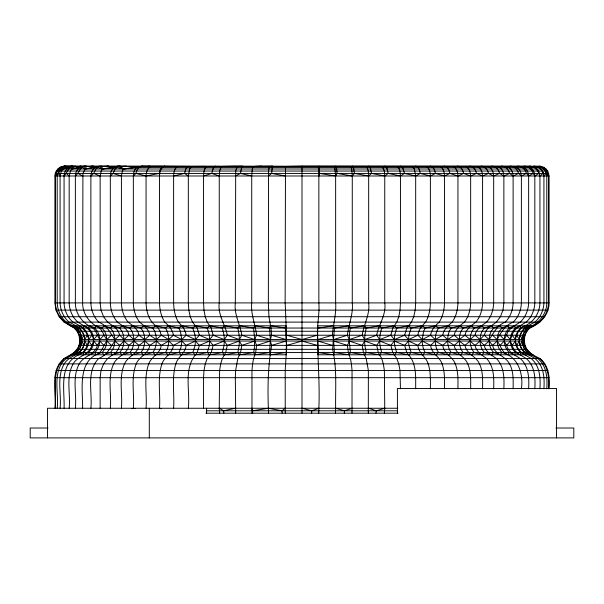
<?xml version="1.0" encoding="UTF-8"?>
<svg xmlns="http://www.w3.org/2000/svg" width="604" height="604" viewBox="0 0 604 604"><rect width="100%" height="100%" fill="white"/><g stroke="black" fill="none" stroke-linecap="round" stroke-linejoin="round"><path stroke-width="0.91" d="M77.606 331.271C82.793 339.086 79.962 351.264 70.895 354.782L286.19 354.782C286.621 337.523 286.009 320.263 285.141 302.906L285.473 167.421L285.639 166.44L302 166.1L529.602 166.1L532.871 166.44L535.167 167.421L538.655 171.045L539.931 175.983L539.931 302.906C539.757 312.63 534.004 321.834 525.057 325.813C521.086 327.647 518.119 331.083 516.76 335.228C513.083 342.498 517.22 352.426 525.057 354.782L524.665 352.562C516.178 345.533 517.938 329.505 528.802 325.813C520.014 334.926 520.014 345.669 528.802 354.782L524.665 352.562M543.532 167.421L547.194 171.045L548.515 175.983L548.515 302.906C548.341 312.789 542.196 321.932 533.106 325.813L317.81 325.813C316.858 353.189 320.082 380.679 318.859 408.251L318.769 413.189M311.709 413.189L311.747 410.811L318.859 408.251M285.745 352.562L270.456 354.782L269.573 352.562L270.35 339.561L271.634 335.228L270.969 328.04L268.931 316.723L268.357 302.906L268.538 171.045L269.354 166.44L285.639 166.44L270.267 166.41M318.255 328.04L333.544 325.813L334.427 328.04C333.997 335.22 333.046 342.302 332.623 349.331C337.168 368.614 335.303 388.614 335.643 408.251L335.462 413.189M269.573 352.562L254.873 354.782L253.559 352.562C255.447 346.862 253.227 340.437 256.625 335.228C255.371 324.378 250.592 314.125 251.725 302.906L251.725 175.983L252.313 168.992L253.219 166.44L272.827 166.1L272.223 167.421L271.657 173.423L268.357 175.983M334.427 328.04L349.127 325.813L350.441 328.04C348.553 333.74 350.773 340.158 347.376 345.375L348.365 352.562L350.411 358.489L351.415 363.88L352.049 370.471L352.004 413.189M55.485 408.251L55.485 377.689L56.557 370.471L59.698 363.88L64.613 358.489L74.654 352.562L77.606 349.331L79.486 345.375L79.486 335.228L80.181 339.561L81.049 335.228C79.086 328.221 71.899 325.548 66.281 322.106C60.717 317.236 57.448 310.29 57.214 302.906L57.214 175.983L58.52 171.045L63.073 166.44L541.765 166.44L64.794 166.1C59.502 166.07 54.873 170.69 54.911 175.983L54.911 302.906L55.991 310.131L59.132 316.723L64.062 322.106L74.654 328.04L77.659 331.271M268.538 413.189L268.357 408.251C267.572 387.164 268.002 366.099 271.634 345.375L286.137 341.041L286.779 345.375L285.209 370.471L285.231 413.189M334.646 166.44L335.643 175.983L335.643 302.906C336.428 313.884 333.212 324.423 332.366 335.228L317.863 339.561C316.171 327.398 319.833 315.167 318.859 302.906L318.859 175.983L318.361 166.44M253.559 352.562L239.501 354.782L237.802 352.562L239.169 345.375L239.35 339.561L241.827 335.228C240.181 324.325 233.884 314.45 235.333 302.906L235.696 171.045L237.312 166.44L253.219 166.44M350.441 328.04L364.499 325.813L366.198 328.04L364.831 335.228L364.65 341.041L362.173 345.375L363.48 352.562L366.198 358.489L368.372 370.471L368.304 413.189M237.802 352.562L224.424 354.782L222.37 352.562L224.061 345.375L224.288 339.561L227.315 335.228C225.277 324.25 217.531 314.827 219.252 302.906L219.252 175.983L219.697 171.045L220.913 167.421L221.706 166.44L242.846 166.1L241.615 167.421L240.468 173.423L235.333 175.983M366.198 328.04L379.576 325.813L381.63 328.04L379.939 335.228L379.712 341.041L376.685 345.375L378.308 352.562L381.683 358.489L383.329 363.88L384.386 370.471L384.748 408.251L384.303 413.189M188.32 408.251C190.275 390.939 183.427 369.693 195.424 354.782L207.338 352.562L209.354 345.375L209.618 339.561L213.144 335.228L211.211 328.04L207.202 322.106L205.239 316.723L203.986 310.131L203.556 302.906L203.556 175.983C203.729 172.691 203.918 168.841 206.477 166.44L221.706 166.44M128.66 166.41L150.69 166.44C147.263 168.222 146.153 172.397 146.062 175.983L146.062 302.906C146.311 311.354 148.705 320.55 155.809 325.813L165.443 328.04L168.41 325.813L178.799 328.04L181.638 325.813L192.789 328.04L195.424 325.813L207.338 328.04L209.354 335.228L209.618 339.561L199.396 335.228L197.161 328.04L192.533 322.106L190.268 316.723L188.818 310.131L188.32 302.906L188.32 175.983L189.656 168.992L191.695 166.44L142.378 166.1L123.533 168.992L116.617 167.421L102.499 168.992L97.576 167.421L95.1 167.421L85.179 168.992L82.212 167.421L79.902 167.421L71.906 168.992L70.426 171.045L69.173 175.983L69.173 302.906C69.407 310.199 72.42 317.145 77.803 322.106C83.224 325.548 90.079 328.38 91.846 335.228C96.338 342.279 91.717 352.812 83.73 354.782L83.36 352.562C91.733 345.48 90.026 329.203 78.943 325.813L79.335 328.04C87.822 335.061 86.062 351.09 75.198 354.782C83.986 345.669 83.986 334.926 75.198 325.813L79.335 328.04M82.612 408.251C82.876 389.21 76.7 358.753 102.001 352.562L104.077 354.782L110.298 352.562L112.752 354.782L119.577 352.562L122.31 354.782L129.785 352.562L132.706 354.782L140.868 352.562L143.888 354.782L152.774 352.562L155.809 354.782L165.443 352.562L168.41 354.782L178.799 352.562L181.638 354.782L192.789 352.562L195.115 345.375L195.424 339.561L186.115 335.228C185.571 329.844 182.015 325.783 178.369 322.106C174.979 316.285 173.793 309.565 173.612 302.906L173.612 175.983C173.748 172.563 174.36 168.501 177.425 166.44L164.658 166.41M344.28 413.189L344.446 410.811L352.275 408.251M159.509 175.983C159.615 172.261 160.672 167.376 164.696 166.1C160.438 166.772 158.58 172.223 159.509 175.983L159.509 302.906C159.69 309.626 161.079 316.398 164.786 322.106C168.697 325.715 172.721 329.656 173.386 335.228L181.774 339.561C181.827 344.046 181.17 348.667 178.799 352.562M152.774 352.562C155.553 348.833 156.459 344.129 156.368 339.561L149.769 335.228C148.856 329.278 143.971 325.624 139.592 322.106C135.349 316.617 133.544 309.761 133.348 302.906L133.348 175.983C133.416 172.306 134.783 168.101 138.346 166.44M140.868 352.562C143.82 348.908 144.862 344.167 144.749 339.561L139.003 335.228C137.954 329.112 132.684 325.594 128.108 322.106C123.624 316.715 121.623 309.837 121.419 302.906L121.419 175.983L122.385 171.045L123.533 168.992L136.723 167.421L544.151 167.421L547.768 171.045L549.089 175.983L549.089 302.906C549.134 314.692 540.225 323.774 529.874 328.04C526.092 331.249 524.166 336.126 524.385 341.041C523.079 350.471 532.954 355.099 539.938 358.489C549.096 365.752 549.806 378.044 549.089 388.802M235.696 413.189L235.333 377.689L235.628 370.471L237.802 358.489L240.52 352.562L241.827 345.375L254.729 341.041L256.625 345.375L255.635 352.562L253.589 358.489L252.585 363.88L251.951 370.471L251.996 413.189M366.688 166.44L368.304 171.045L368.666 175.983L368.666 302.906C370.116 314.45 363.819 324.325 362.173 335.228L349.271 339.561L347.376 335.228C348.629 324.378 353.408 314.125 352.275 302.906L352.275 175.983L351.687 168.992L350.781 166.44M110.328 175.983C110.109 170.524 114.496 164.945 120.4 166.1L123.533 168.992L118.444 166.44L115.054 168.992L113.091 173.423L110.328 175.983L110.328 302.906C110.54 309.905 112.744 316.813 117.433 322.106C122.189 325.571 127.806 328.954 128.992 335.228L133.937 339.561C134.058 344.212 132.888 348.984 129.785 352.562M119.577 352.562C122.816 349.052 124.114 344.257 123.971 339.561L119.788 335.228L118.248 331.271L115.832 328.04L107.61 322.106L103.586 316.723L101.019 310.131L100.136 302.906L100.136 175.983L101.215 171.045L102.499 168.992L101.751 166.1L97.138 166.44L85.179 168.992L82.914 173.423L82.612 302.906C82.522 314.012 89.845 323.472 99.675 328.04C103.08 331.241 103.767 336.066 106.817 339.561C106.991 344.333 105.466 349.172 102.001 352.562M110.298 352.562C113.658 349.112 115.077 344.295 114.919 339.561C109.845 332.796 107.565 325.594 98.701 322.106C93.673 316.972 91.098 310.033 90.879 302.906L90.879 175.983C90.91 171.951 93.182 167.784 97.138 166.44L83.027 166.41M75.364 175.983C75.213 170.034 80.747 165.081 86.697 166.1L85.179 168.992L84.379 166.44C79.313 167.542 79.094 173.393 75.364 175.983L75.364 302.906C75.281 314.186 83.02 323.555 92.993 328.04C96.413 331.128 97.32 335.771 99.713 339.561C99.894 344.371 98.271 349.218 94.722 352.562L89.528 354.782L88.494 352.562M375.96 413.189L376.254 410.811L384.748 408.251M91.846 335.228L88.629 339.561C87.338 330.916 80.423 325.518 72.888 322.106C67.429 317.183 64.311 310.237 64.069 302.906L64.069 175.983C64.047 171.226 67.64 166.983 72.284 166.1L65.338 166.402M87.24 335.228L84.703 339.561C84.039 330.682 76.398 325.556 69.037 322.106C63.518 317.221 60.317 310.267 60.075 302.906L60.075 175.983L61.374 171.045L65.685 166.44L60.075 168.992L60.694 167.421L63.073 166.44C58.731 167.58 56.044 171.71 55.485 175.983L55.485 302.906C55.341 314.85 64.485 323.548 74.707 328.04L72.51 325.813L76.444 328.04M516.76 335.228L519.297 339.561C519.961 330.682 527.602 325.556 534.963 322.106C540.482 317.221 543.683 310.267 543.925 302.906L543.925 175.983C543.902 171.664 540.927 167.618 536.752 166.44L541.154 166.44L544.151 167.421M55.485 175.983L56.806 171.045L59.849 167.421L60.694 167.421M54.911 408.251C56.55 391.943 49.445 370.765 64.062 358.489C71.189 355.001 79.803 350.169 79.615 341.041L524.385 341.041L525.027 345.375L526.914 349.331L529.874 352.562L74.126 352.562M203.556 175.983L211.785 173.423L213.469 167.421L215.281 166.1M79.486 345.375L80.181 341.041L81.049 345.375C78.301 355.069 66.176 355.665 61.389 363.88C53.424 377.243 58.822 393.649 57.214 408.251M203.556 408.251L203.556 377.689L203.986 370.471L205.239 363.88L207.202 358.489L211.211 352.562L213.144 345.375L224.288 341.041L227.315 345.375L225.692 352.562L222.317 358.489L220.671 363.88L219.614 370.471L219.252 408.251L219.697 413.189M397.523 166.44C400.082 168.841 400.271 172.691 400.444 175.983L400.444 302.906L400.014 310.131L398.761 316.723L396.798 322.106L392.789 328.04L390.856 335.228L379.712 339.561L376.685 335.228C378.723 324.25 386.469 314.827 384.748 302.906L384.748 175.983L384.303 171.045L382.294 166.44M83.36 328.04L83.73 325.813C89.898 327.353 93.537 333.461 93.643 339.561L97.433 335.228M520.64 352.562L520.27 354.782C507.05 351.437 507.05 329.157 520.27 325.813L520.64 328.04L517.802 331.271L515.997 335.228L515.371 339.561L512.154 335.228C513.921 328.38 520.776 325.548 526.197 322.106C531.58 317.145 534.593 310.199 534.827 302.906L534.827 175.983C534.804 171.747 532.041 167.655 527.919 166.44M79.335 352.562L78.943 354.782C58.195 363.963 64.824 390.592 64.069 408.251M524.665 328.04L525.057 325.813L520.64 328.04M81.049 345.375L81.88 341.041L83.639 345.375C80.966 355.024 68.916 355.688 64.213 363.88C56.331 377.274 61.676 393.649 60.075 408.251M539.327 166.44C543.653 167.444 546.763 171.581 546.786 175.983L546.786 302.906C546.839 314.631 538.066 323.752 527.753 328.04C524.378 330.962 522.543 335.167 522.12 339.561L520.361 335.228M173.612 175.983L184.56 173.423L185.775 168.992L187.889 166.44L206.477 166.44M546.786 388.802C547.481 378.066 546.824 365.79 537.719 358.489C532.101 355.046 524.914 352.374 522.951 345.375L524.461 335.228L526.394 331.271M271.634 335.228L286.137 339.561L285.745 328.04L286.19 325.813L70.895 325.813M332.366 345.375L317.863 341.041L318.255 352.562L317.81 354.782L533.106 354.782C527.617 352.494 523.925 346.975 523.819 341.041L524.514 345.375M213.144 345.375L209.618 341.041L199.396 345.375L197.161 352.562L195.424 354.782L192.789 352.562M415.68 388.802C415.575 377.364 416.82 363.963 408.576 354.782L396.662 352.562L394.646 345.375L394.382 339.561L404.604 335.228L406.839 328.04L411.467 322.106L413.732 316.723L415.182 310.131L415.68 302.906L415.68 175.983L414.344 168.992L412.305 166.44M83.639 345.375L84.703 341.041L87.24 345.375L85.428 349.331L82.574 352.562L78.943 354.782L83.36 352.562M199.396 345.375L195.424 341.041L186.115 345.375C185.67 353.106 177.81 356.79 175.809 363.88C171.491 378.247 174.564 393.521 173.612 408.251M521.388 388.802C523.623 374.103 518.194 356.171 502 352.562L499.923 354.782L493.702 352.562L491.248 354.782L484.423 352.562L481.69 354.782L474.216 352.562L471.294 354.782L463.132 352.562L460.112 354.782L451.226 352.562L448.191 354.782L438.557 352.562L435.59 354.782L425.201 352.562L422.362 354.782L411.211 352.562L408.885 345.375L408.576 339.561L417.885 335.228C418.429 329.844 421.985 325.783 425.631 322.106C429.021 316.285 430.207 309.565 430.388 302.906L430.388 175.983C430.252 172.563 429.64 168.501 426.575 166.44M186.115 345.375L181.774 341.041L173.386 345.375C172.744 353.37 164.235 356.639 161.94 363.88C157.161 378.149 160.551 393.536 159.509 408.251L161.291 408.712M425.201 352.562C422.83 348.667 422.173 344.046 422.226 339.561L430.614 335.228C431.279 329.656 435.303 325.715 439.214 322.106C442.921 316.398 444.31 309.626 444.491 302.906L444.491 175.983C444.378 172.48 443.525 168.35 440.271 166.44M133.348 175.983L135.953 173.423C136.564 170.132 138.648 166.327 142.378 166.1M318.859 175.983L319.607 173.423L318.92 166.1M165.443 328.04C168.025 331.853 168.803 336.511 168.735 341.041L161.245 345.375C160.392 353.612 151.317 356.496 148.727 363.88C143.518 378.051 147.187 393.551 146.062 408.251M438.557 352.562C435.975 348.75 435.197 344.084 435.265 339.561L442.755 335.228C443.502 329.429 448.07 325.722 452.162 322.106C456.148 316.511 457.741 309.693 457.938 302.906L457.938 175.983C457.847 172.397 456.737 168.222 453.31 166.44M87.24 345.375L88.629 341.041L91.846 345.375C89.392 354.895 77.622 355.764 73.152 363.88C65.549 377.364 70.728 393.634 69.173 408.251M161.245 345.375L156.368 341.041L149.769 345.375C148.69 353.838 139.109 356.368 136.232 363.88C130.607 377.953 134.556 393.566 133.348 408.251L131.559 408.674M451.226 352.562C448.447 348.833 447.541 344.129 447.632 339.561L454.231 335.228C455.144 329.278 460.029 325.624 464.408 322.106C468.651 316.617 470.456 309.761 470.652 302.906L470.652 175.983C470.584 172.306 469.217 168.101 465.654 166.44M90.879 175.983L93.688 173.423L95.847 168.992L99.585 166.44L102.499 168.992L116.013 166.44M149.769 345.375L144.749 341.041L139.003 345.375C137.697 354.05 127.663 356.247 124.5 363.88C118.505 377.855 122.695 393.581 121.419 408.251M463.132 352.562C460.18 348.908 459.138 344.167 459.251 339.561L464.997 335.228C466.046 329.112 471.316 325.594 475.892 322.106C480.376 316.715 482.377 309.837 482.581 302.906L482.581 175.983C482.528 172.208 480.92 168.003 477.228 166.44M139.003 345.375L133.937 341.041L128.992 345.375C127.467 354.238 117.033 356.133 113.605 363.88C107.255 377.757 111.672 393.589 110.328 408.251M474.216 352.562C471.112 348.984 469.942 344.212 470.063 339.561L475.008 335.228C476.194 328.954 481.811 325.571 486.567 322.106C491.256 316.813 493.46 309.905 493.672 302.906L493.672 175.983C493.627 172.117 491.784 167.912 487.987 166.44M515.506 352.562L514.472 354.782L509.278 352.562C502.604 346.251 502.604 334.352 509.278 328.04L507.677 325.813L502 328.04L499.923 325.813L493.702 328.04L491.248 325.813L484.423 328.04L481.69 325.813L474.216 328.04L471.294 325.813L463.132 328.04L460.112 325.813L451.226 328.04L448.191 325.813L438.557 328.04L435.59 325.813L425.201 328.04L422.362 325.813L411.211 328.04L408.576 325.813L396.662 328.04L394.646 335.228L394.382 339.561L390.856 335.228M128.992 345.375L123.971 341.041L119.788 345.375L118.248 349.331L115.832 352.562L107.61 358.489L103.586 363.88L101.019 370.471L100.136 377.689L100.136 408.251M484.423 352.562C481.184 349.052 479.886 344.257 480.029 339.561L484.212 335.228L485.752 331.271L488.168 328.04L496.39 322.106L500.414 316.723L502.981 310.131L503.864 302.906L503.864 175.983C503.834 172.034 501.765 167.844 497.885 166.44M64.069 175.983C67.278 172.955 68.003 167.474 73.024 166.44L71.906 168.992L70.751 167.421L62.914 168.992L63.329 167.421L59.766 171.045L57.214 175.983L56.104 173.423M256.625 335.228L270.35 339.561L269.573 328.04L270.456 325.813L285.745 328.04M347.376 345.375L333.65 341.041L334.427 352.562L333.544 354.782L318.255 352.562M83.639 335.228L81.88 339.561L81.049 335.228M543.925 388.802C544.597 378.081 543.993 365.835 534.963 358.489C529.391 355.046 522.279 352.336 520.361 345.375L522.12 341.041L522.951 345.375M119.788 345.375L114.919 341.041C109.845 347.806 107.565 355.001 98.701 358.489C85.813 371.717 92.578 391.966 90.879 408.251M493.702 352.562C490.342 349.112 488.923 344.295 489.081 339.561C494.155 332.796 496.435 325.594 505.299 322.106C510.327 316.972 512.902 310.033 513.121 302.906L513.121 175.983C513.09 171.951 510.818 167.784 506.862 166.44M91.846 345.375L93.643 341.041L97.433 345.375C95.13 354.797 83.548 355.816 79.237 363.88C71.816 377.424 76.889 393.634 75.364 408.251M512.154 335.228L510.357 339.561L506.567 335.228C508.243 328.463 514.91 325.548 520.24 322.106C525.525 317.1 528.409 310.146 528.636 302.906L528.636 175.983C528.613 171.808 525.986 167.693 521.916 166.44M111.438 345.375L106.817 341.041C103.193 345.601 102.242 352.298 96.323 354.782L94.722 352.562M502 352.562C498.534 349.172 497.009 344.333 497.183 339.561C501.026 332.321 505.019 325.307 513.264 322.106C518.428 317.04 521.161 310.094 521.388 302.906L521.388 175.983C521.365 171.876 518.904 167.731 514.887 166.44M411.211 328.04L408.885 335.228L408.576 339.561L404.604 335.228M88.494 328.04L89.528 325.813L94.722 328.04L97.41 331.271L99.124 335.228L99.713 339.561L103.979 335.228M425.201 328.04L423.6 331.271L422.226 339.561L417.885 335.228M97.433 345.375L99.713 341.041L103.979 345.375M506.567 335.228L504.287 339.561L500.021 335.228M165.443 352.562L167.217 349.331L168.342 345.375L168.735 341.041L173.386 345.375M438.557 328.04L436.783 331.271L435.658 335.228L435.265 339.561L430.614 335.228M335.756 166.1L336.458 167.421L337.115 173.423L335.643 175.983L319.607 173.423M539.931 388.802C540.572 378.112 540.036 365.903 531.112 358.489C525.608 355.054 518.61 352.283 516.76 345.375L519.297 341.041L520.361 345.375M241.827 335.228L254.729 339.561L253.559 328.04L254.873 325.813L269.573 328.04M362.173 345.375L349.271 341.041L350.441 352.562L349.127 354.782L334.427 352.562M451.226 328.04L449.285 331.271L448.055 335.228L447.632 339.561L442.755 335.228M463.132 328.04L461.041 331.271L459.704 335.228L459.251 339.561L454.231 335.228M474.216 328.04L471.981 331.271L470.554 335.228L470.063 339.561L464.997 335.228M94.722 328.04L96.323 325.813L102.001 328.04L104.598 331.271L106.251 335.228L106.817 339.561L111.438 335.228M509.278 352.562L507.677 354.782C501.758 352.298 500.807 345.601 497.183 341.041L492.562 345.375C494.51 354.556 505.601 355.952 509.512 363.88C513.755 371.498 513.189 380.384 513.121 388.802M484.423 328.04L482.052 331.271L480.542 335.228L480.029 339.561L475.008 335.228M534.827 388.802C535.431 378.142 534.993 365.986 526.197 358.489C520.776 355.054 513.921 352.215 512.154 345.375L515.371 341.041L516.76 345.375M227.315 335.228L239.35 339.561L239.169 335.228L237.802 328.04L239.501 325.813L253.559 328.04M376.685 345.375L364.65 341.041L364.831 345.375L366.198 352.562L364.499 354.782L350.441 352.562M493.702 328.04L491.211 331.271L489.625 335.228L489.081 339.561L484.212 335.228M502 328.04L499.402 331.271L497.749 335.228L497.183 339.561L492.562 335.228M400.444 388.802L400.014 370.471L398.761 363.88L396.798 358.489L392.789 352.562L390.856 345.375L394.382 341.041L404.604 345.375L406.839 352.562L408.576 354.782L411.211 352.562M352.419 166.1L353.476 167.421L354.45 173.423L352.275 175.983L337.115 173.423M528.636 388.802C529.195 378.187 528.862 366.084 520.24 358.489C514.91 355.054 508.243 352.132 506.567 345.375L510.357 341.041L512.154 345.375M541.682 167.421L545.269 171.045L546.242 173.423L543.925 175.983C543.041 170.955 539.296 166.032 533.785 166.1L532.871 166.44M526.341 331.271L529.346 328.04L533.106 325.813L529.293 328.04L531.49 325.813L527.556 328.04M199.396 335.228L195.424 339.561L195.115 335.228L192.789 328.04M404.604 345.375L408.576 341.041L417.885 345.375C418.33 353.106 426.19 356.79 428.191 363.88C430.856 371.921 430.388 380.46 430.388 388.802M207.338 328.04L209.709 325.813L222.37 328.04L224.424 325.813L237.802 328.04M396.662 352.562L394.291 354.782L381.63 352.562L379.576 354.782L366.198 352.562M102.001 328.04L104.077 325.813L110.298 328.04L112.789 331.271L114.375 335.228L114.919 339.561L119.788 335.228M500.021 345.375L504.287 341.041L506.567 345.375M74.707 352.562L72.51 354.782L76.444 352.562M186.115 335.228L181.774 339.561L180.4 331.271L178.799 328.04M417.885 345.375L422.226 341.041L430.614 345.375C431.256 353.37 439.765 356.639 442.06 363.88C444.997 371.86 444.499 380.452 444.491 388.802M173.386 335.228L168.735 339.561L161.245 335.228L160.06 331.271L158.195 328.04L155.809 325.813L152.774 328.04L143.888 325.813L140.868 328.04L132.706 325.813L129.785 328.04L122.31 325.813L119.577 328.04L112.752 325.813L110.298 328.04M430.614 345.375L435.265 341.041L442.755 345.375C443.608 353.612 452.683 356.496 455.273 363.88C458.474 371.8 457.953 380.437 457.938 388.802M524.249 166.1C528.5 166.138 532.177 169.377 533.196 173.423L528.636 175.983L526.454 173.423L521.388 175.983L518.572 173.423L513.121 175.983L509.58 173.423L503.864 175.983L499.538 173.423L493.672 175.983L488.485 173.423L482.581 175.983L476.481 173.423L470.652 175.983L463.593 173.423L457.938 175.983L449.874 173.423L444.491 175.983L435.409 173.423L430.388 175.983L420.256 173.423L415.68 175.983L404.506 173.423L400.444 175.983L388.229 173.423L384.748 175.983L371.52 173.423L368.666 175.983L354.45 173.423M161.245 335.228L156.368 339.561L155.945 335.228L154.715 331.271L152.774 328.04M442.755 345.375L447.632 341.041L454.231 345.375C455.31 353.838 464.891 356.368 467.768 363.88C471.218 371.732 470.682 380.429 470.652 388.802M503.864 388.802C504.257 378.323 504.302 366.492 496.39 358.489C491.46 355.039 485.533 351.792 484.212 345.375L489.081 341.041L492.562 345.375M128.992 335.228L123.971 339.561L123.458 335.228L121.948 331.271L119.577 328.04M149.769 335.228L144.749 339.561L144.296 335.228L142.959 331.271L140.868 328.04M454.231 345.375L459.251 341.041L464.997 345.375C466.303 354.05 476.337 356.247 479.501 363.88C483.177 371.671 482.619 380.422 482.581 388.802M493.672 388.802C494.004 378.376 494.178 366.658 486.567 358.489C481.811 355.024 476.194 351.649 475.008 345.375L480.029 341.041L484.212 345.375M139.003 335.228L133.937 339.561L133.446 335.228L132.019 331.271L129.785 328.04M464.997 345.375L470.063 341.041L475.008 345.375M251.725 408.251L252.495 410.811L268.357 408.251L282.03 410.811L285.141 408.251M543.117 173.423L539.931 175.983C538.39 171.234 535.287 165.987 529.602 166.1M261.494 166.44L268.425 166.394M58.369 168.992L60.415 167.421L64.794 166.1L62.386 167.187M538.76 173.423L534.827 175.983L533.196 173.423M72.042 166.41L82.084 166.44L71.906 168.992L75.47 166.1L71.129 166.44L62.914 168.992L68.199 166.1L60.075 168.992L65.617 166.1L62.793 166.44M60.075 168.992L65.685 166.44M230.879 166.44L251.339 166.41M509.278 328.04L514.472 325.813L515.506 328.04M227.315 345.375L239.35 341.041L241.827 345.375M376.685 335.228L364.65 339.561L362.173 335.228M256.625 345.375L270.35 341.041L271.634 345.375M347.376 335.228L333.65 339.561L332.366 335.228M201.366 166.44L219.871 166.402M317.221 335.228L302 339.561L286.779 335.228M286.779 345.375L302 341.041L317.221 345.375M173.484 166.44L189.822 166.402M219.252 408.251L223.586 410.811L235.333 408.251M147.633 166.462L161.94 166.394M147.746 166.44L149.392 166.1M159.169 173.423L146.062 175.983L135.953 173.423M79.366 166.432L81.215 166.1L78.83 166.44M124.643 166.44L126.772 166.44M222.37 352.562L209.709 354.782L207.338 352.562M381.63 328.04L394.291 325.813L396.662 328.04M106.485 166.44L115.085 166.394M64.469 166.44L66.591 166.1M91.129 166.44L93.378 166.1L89.966 166.372M106.115 166.44L108.577 166.1L98.022 166.41M69.807 166.44L72.284 166.1M254.088 166.402L261.925 166.1M222.612 166.41L236.504 166.387M116.889 166.41L126.538 166.1M192.585 166.41L205.67 166.372M57.803 168.992L546.197 168.992M56.232 171.045L547.768 171.045M55.243 173.423L548.757 173.423M54.911 175.983L549.089 175.983M54.911 302.906L549.089 302.906M55.991 310.131L548.009 310.131M59.132 316.723L544.868 316.723M64.062 322.106L539.938 322.106M529.874 328.04L74.126 328.04L77.085 331.271L78.973 335.228L79.615 339.561L524.385 339.561L524.514 335.228L523.819 339.561L522.951 335.228M77.085 331.271L526.914 331.271M78.973 335.228L525.027 335.228M78.973 345.375L525.027 345.375M77.085 349.331L526.914 349.331M64.062 358.489L539.938 358.489M59.132 363.88L544.868 363.88M55.991 370.471L548.009 370.471M54.911 377.689L549.089 377.689M397.674 408.251L47.497 408.251L47.497 437.9M206.462 410.811L397.538 410.811M205.926 413.189L398.074 413.189M48.086 428.017L30.2 428.017L30.2 437.9L573.8 437.9L573.8 428.017L555.914 428.017M533.785 166.1L536.752 166.44M536.79 166.1L541.207 166.44L539.206 166.1M517.771 166.1C521.962 166.145 525.488 169.452 526.454 173.423M510.191 166.1C514.321 166.153 517.666 169.543 518.572 173.423M501.554 166.1C505.616 166.175 508.742 169.641 509.58 173.423M491.898 166.1C495.876 166.198 498.761 169.762 499.538 173.423M481.267 166.1C485.163 166.236 487.775 169.89 488.485 173.423M469.731 166.1C473.528 166.281 475.831 170.034 476.481 173.423M271.657 173.423L285.141 175.983M457.341 166.1C461.033 166.349 462.989 170.185 463.593 173.423M444.151 166.1C447.723 166.44 449.323 170.343 449.874 173.423M133.348 408.251L135.115 408.644M240.468 173.423L251.725 175.983M430.244 166.1C433.672 166.553 434.888 170.502 435.409 173.423M302 408.251L311.747 410.811M415.68 166.1C418.942 166.712 419.757 170.66 420.256 173.423M335.643 408.251L344.446 410.811M113.091 173.423L121.419 175.983M400.543 166.1L402.589 167.421L404.506 173.423M368.666 408.251L376.254 410.811M211.785 173.423L219.252 175.983M384.899 166.1L386.62 167.421L388.229 173.423M390.856 345.375L379.712 341.041L379.939 345.375L381.63 352.562M213.144 335.228L224.288 339.561L224.061 335.228L222.37 328.04M93.688 173.423L100.136 175.983M368.833 166.1L370.222 167.421L371.52 173.423M78.029 173.423L82.612 175.983M527.556 352.562L531.49 354.782L529.293 352.562M184.56 173.423L188.32 175.983M66.349 173.423L69.173 175.983M539.387 358.489C548.53 365.76 549.225 378.051 548.515 388.802M545.571 168.992L547.141 171.045M58.792 173.423L60.075 175.983M546.242 173.423L546.786 175.983L548.122 173.423L548.515 175.983M223.586 410.811L223.895 413.189M252.495 410.811L252.698 413.189M282.03 410.811L282.113 413.189M556.503 437.9L556.503 388.485L397.409 388.485L397.409 413.189M302 166.1L302 413.189M206.591 408.251L206.591 413.189M149.301 408.251L149.301 437.9"/></g></svg>
